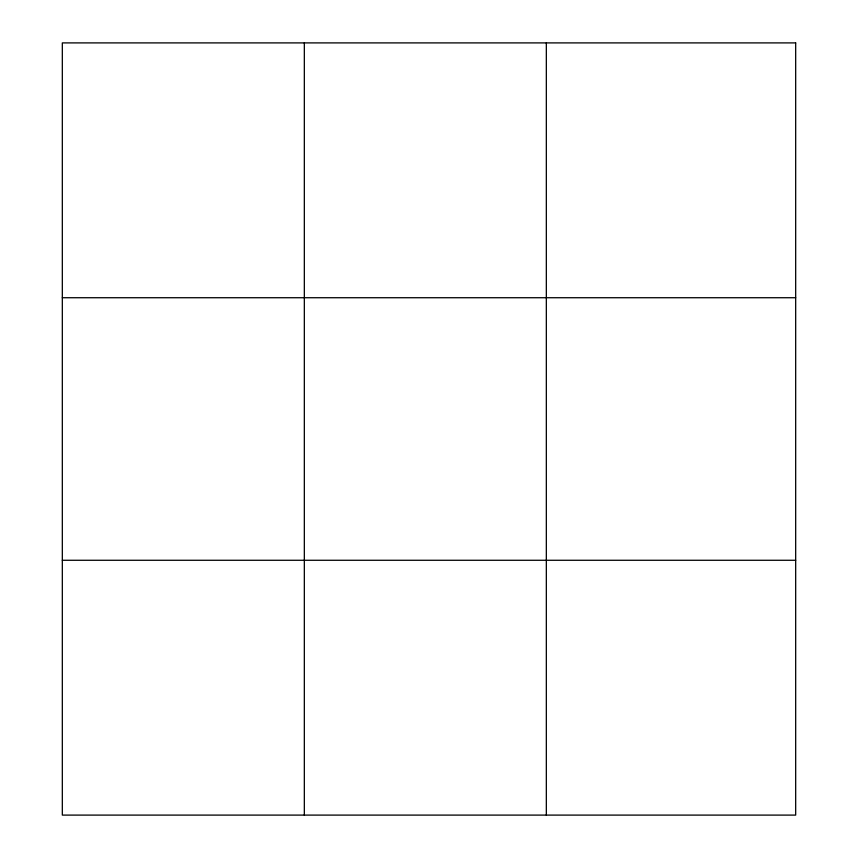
<?xml version="1.0" encoding="UTF-8"?>
<svg xmlns="http://www.w3.org/2000/svg" width="858" height="858" viewBox="0 0 858 858"><rect width="100%" height="100%" fill="white"/><g stroke="black" fill="none" stroke-linecap="round" stroke-linejoin="round"><path stroke-width="1.29" d="M304.333 42.9L304.333 815.1M546.332 42.9L546.332 815.1M62.323 297.726L795.677 297.726M62.323 560.274L795.677 560.274M795.677 42.9L795.677 815.1L62.323 815.1L62.323 42.9L795.677 42.9"/></g></svg>
